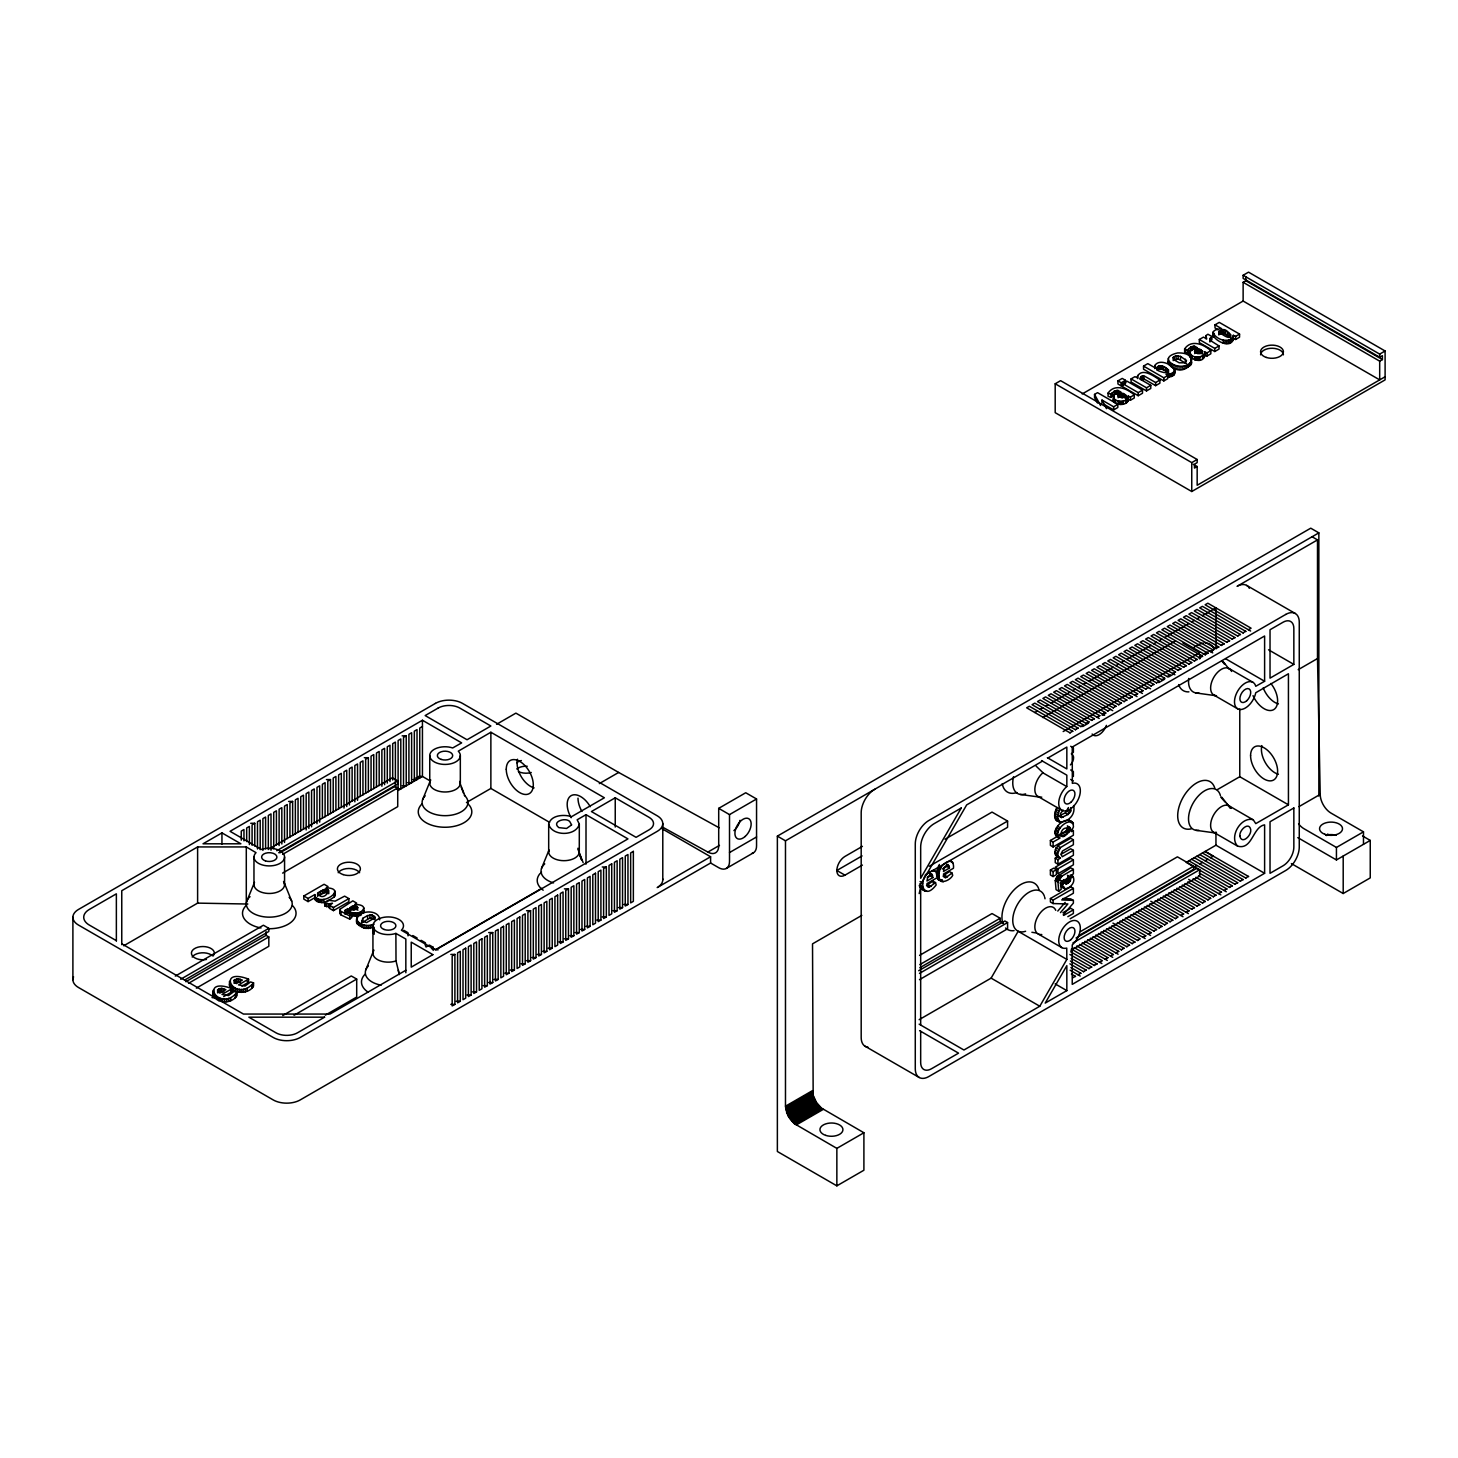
<?xml version="1.0" encoding="UTF-8"?>
<svg xmlns="http://www.w3.org/2000/svg" width="1458" height="1458" viewBox="0 0 1458 1458"><rect width="100%" height="100%" fill="white"/><g stroke="black" fill="none" stroke-linecap="round" stroke-linejoin="round"><path stroke-width="1.5" d="M1218.815 331.841C1241.323 349.501 1223.754 317.571 1218.815 334.957M374.925 916.59L374.925 919.725L369.949 918.048L361.62 922.841L362.732 918.358L367.58 915.569L372.027 914.931L374.906 917.793L366.596 922.604L361.62 920.927M232.041 988.652C198.27 976.003 218.317 1014.039 237.016 992.424L234.045 991.476L228.542 995.577L221.999 994.447L232.041 988.652L232.041 991.768L223.675 996.598M216.95 996.488L216.95 999.605L213.305 996.324L213.524 989.672M241.864 986.1L248.553 982.236L248.553 979.12L238.511 984.915L245.072 986.045L250.557 981.927L253.546 982.892L253.546 986.027C248.917 994.739 231.585 994.556 229.489 984.423M248.553 979.12C214.782 966.472 234.829 1004.507 253.546 982.892M930.022 871.465C917.355 877.552 922.385 903.122 936.182 884.915L935.526 882.6L932.828 881.051L926.523 885.626L929.22 887.193L935.526 882.6M939.353 864.466L936.455 874.089L939.152 875.638C938.259 885.571 949.905 880.887 952.712 875.365L952.038 873.069L949.34 871.501L943.034 876.094L945.732 877.643L952.038 873.069M939.152 875.638C936.218 866.435 954.844 852.875 953.477 868.257L943.454 874.053L944.474 877.406L945.732 877.643M1073.598 805.563C1077.772 823.825 1045.951 829.73 1056.995 807.459M1059.711 822.385L1057.542 816.954L1059.693 809.026M303.811 895.996L324.095 884.277L328.014 886.555L326.209 887.886C348.717 888.268 320.213 907.915 314.582 895.577L314.8 894.592L308.094 898.456L303.811 895.996L303.811 899.112L308.094 901.591L314.8 897.709L316.787 901.39L321.853 902.611L323.858 902.447L323.858 899.313M327.139 901.591L334.447 896.798L334.72 890.765M1054.918 832.718C1055.428 825.028 1066.636 815.787 1073.088 822.822L1073.434 826.905L1071.32 831.607L1073.38 830.732L1073.38 835.252L1053.095 846.97L1050.398 845.403L1050.398 840.482L1057.36 836.455L1054.918 832.718L1060.075 838.022L1053.095 842.05L1050.398 840.482M1057.615 834.286C1057.907 827.743 1067.056 819.104 1073.088 822.822M1061.606 836.363L1058.891 834.796L1066.035 831.096L1067.73 827.433L1070.427 829.001C1058.344 848.975 1057.56 822.731 1070.427 829.001M1055.264 880.541L1056.048 889.653L1058.745 891.221L1061.187 889.362L1060.695 882.345L1064.158 879.557C1056.904 897.144 1079.74 885.352 1072.304 875.638L1071.338 875.31L1073.38 873.834L1073.38 869.387L1070.682 867.838L1057.123 876.604L1055.264 880.541L1057.961 882.108L1058.745 891.221M345.054 910.375L346.585 912.471L351.797 914.366L351.797 917.501L349.756 919.123L340.698 914.786L340.079 909.172L352.8 900.862L356.645 903.085L354.877 904.416C374.469 904.78 356.317 919.561 348.334 910.084L347.769 908.607L345.054 910.375L344.981 914.13M1066.673 883.894L1063.976 882.327L1067.42 879.757L1067.949 875.875L1070.646 877.443L1070.136 881.325L1066.673 883.894L1063.01 882.309M217.607 989.8L219.812 993.135L225.844 989.672L221.78 988.305L217.607 989.8L217.607 992.916L220.067 991.495L223.694 991.859L223.694 988.743M234.118 980.25L236.342 983.603L242.356 980.122L238.292 978.774L234.118 980.25L234.118 983.385L236.597 981.945L240.206 982.327L240.206 979.211M579.282 851.837L579.318 824.062L577.168 819.779L586.007 814.676L627.961 838.897L435.577 949.96L401.387 930.24A15.291 8.839 0 0 0 390.908 917.064A15.291 8.839 0 0 0 373.175 927.288A15.291 8.839 0 0 0 395.883 933.412L405.834 939.043L405.834 972.759M1191.642 359.67C1187.177 375.799 1152.148 358.704 1177.645 352.945C1203.816 351.998 1187.049 379.955 1170.409 366.104L1170.409 362.987M1054.918 852.092L1056.139 847.809L1059.838 844.492L1070.682 838.241L1073.38 839.808L1073.38 844.729L1062.536 850.98L1060.895 854.279L1062.262 856.739L1073.38 850.324L1073.38 855.263L1057.943 864.175L1055.246 862.607L1055.246 858.179L1057.688 856.429L1055.592 855.172L1054.918 852.092L1057.615 853.641L1058.289 856.739L1060.403 857.997L1057.943 859.728L1057.943 864.175M1057.615 853.641L1060.385 847.608L1073.38 839.808M1169.207 361.857L1169.207 364.974L1168.314 361.456M548.682 851.837L548.682 824.262C550.832 814.913 563.936 814.238 571.627 816.626L604.377 797.781L490.872 732.244L458.286 751.18A15.291 8.839 0 0 1 447.697 764.302A15.291 8.839 0 0 1 429.964 754.059A15.291 8.839 0 0 1 452.691 747.954L461.657 742.887L422.437 720.252L230.054 831.315L261.492 849.467A15.291 8.839 0 0 1 284.328 855.536A15.291 8.839 0 0 1 266.614 865.779A15.291 8.839 0 0 1 256.025 852.657L246.293 846.934L197.614 846.934L121.761 890.71L121.761 944.675M340.079 909.172L340.133 913.947M339.914 913.127L340.589 911.469M1070.81 807.623L1070.81 810.958L1068.04 814.475L1061.46 817.555L1058.745 815.988L1065.342 812.908L1068.459 807.532M1233.45 339.422L1233.304 338.438L1235.637 339.477L1239.555 337.217L1239.555 334.082L1235.637 336.361L1233.304 335.322C1235.126 357.01 1195.615 330.456 1221.713 328.724L1215.006 324.842L1215.006 327.977L1218.359 329.909M1213.22 335.923L1214.113 333.882M363.352 910.193L363.352 913.328L363.899 911.05M379.7 919.852C379.372 907.805 353.328 910.065 356.736 923.151L364.081 928.163L374.123 927.324M356.864 917.665L356.736 923.151M1154.882 365.484L1154.791 367.653L1147.81 363.643L1143.546 366.104L1143.546 369.22L1163.83 380.921L1167.749 378.661L1167.676 374.287C1185.554 372.3 1161.188 355.387 1154.882 365.484L1154.882 368.601L1155.611 367.653M1113.967 394.826C1110.741 402.189 1126.615 403.811 1128.328 397.068L1128.128 396.066L1130.424 397.086L1134.269 394.881L1134.269 397.998L1130.424 400.221L1128.128 399.2L1128.328 400.185C1126.615 406.928 1110.741 405.306 1113.967 397.943L1113.967 394.826L1120.856 391.965L1117.812 390.398L1114.167 391.291L1110.868 394.298L1110.868 397.414L1108.062 396.23L1108.062 393.113C1114.732 383.254 1127.271 388.593 1134.269 394.881M1118.14 394.662L1118.359 396.321L1122.314 398.016L1126.214 395.774L1123.225 393.496L1120.418 393.35L1118.14 394.662L1118.14 397.797M1204.691 351.87C1206.568 371.261 1174.474 352.289 1197.419 347.751L1194.375 346.202L1190.73 347.077L1187.45 350.084L1187.45 353.219L1184.625 352.034L1184.625 348.899C1191.295 339.058 1203.834 344.38 1210.833 350.667L1210.833 353.784L1207.005 356.007L1204.691 354.987L1204.691 351.87L1207.005 352.891L1210.833 350.667M1205.985 335.595L1206.695 338.949L1203.488 337.09L1199.333 339.495L1199.333 342.612L1214.769 351.524L1219.034 349.063L1219.034 345.947L1210.34 340.479L1209.921 338.876L1211.908 336.525L1207.935 334.228L1205.985 335.595L1205.985 338.712M1057.961 882.108L1061.934 876.112L1073.38 869.387M1233.45 336.306C1229.422 344.143 1215.899 339.605 1213.22 332.807M373.448 933.339L373.649 928.072L374.123 934.305M1159.894 380.082C1154.536 376.547 1141.778 366.887 1137.258 376.765L1137.659 377.932L1134.925 376.674L1131.08 378.898L1131.08 382.014L1146.517 390.926L1150.781 388.466L1150.781 385.331L1139.664 378.916L1141.104 376.51L1144.785 376.273L1155.629 382.543L1159.894 380.082L1159.894 383.199L1155.629 385.659L1144.785 379.408L1141.104 379.627L1141.104 376.51M1167.676 377.403L1173.69 375.344L1174.802 370.405M1189.728 352.289C1191.15 358.595 1202.595 358.741 1204.891 352.854M246.821 901.153L254.312 882.801M422.601 799.677L430.074 781.324M365.794 969.843L373.284 951.491M541.538 868.348L549.01 849.996M919.16 893.59L920.399 888.669L919.251 885.407M1210.505 337.636L1209.921 341.992L1209.921 338.876M349.938 908.079L354.349 905.527L358.267 907.769L353.838 910.321L349.938 908.079L350.011 914.567L352.708 915.715L360.035 915.478L361.347 914.859L361.347 911.724M919.16 1019.671L991.112 978.136L1018.158 931.298L1066.837 959.4L1039.791 1006.239L963.938 1050.015L919.16 1024.172M1156.959 367.562C1161.097 361.165 1175.604 373.777 1163.757 372.483C1149.706 369.093 1159.602 365.867 1168.532 372.883L1168.532 369.749M317.625 893.28C324.678 905.218 337.454 879.63 317.625 893.28L317.625 896.415M218.846 997.436L218.846 1000.553C225.042 1003.396 233.389 1001.482 237.016 995.559L237.016 992.424M356.864 920.782L357.629 916.517M1190.53 353.729L1189.783 356.317M1110.868 397.414L1114.167 394.407L1117.812 393.532L1117.812 390.398M1187.45 353.219L1193.264 349.282L1193.264 346.147M1070.427 764.903C1073.052 762.315 1075.621 755.918 1071.32 753.841L1073.38 752.346L1073.38 747.826L1070.682 746.259M1057.779 911.068L1065.16 902.393M1060.476 912.617L1067.857 903.96L1053.095 903.559L1050.398 901.992L1050.398 898.529L1070.682 886.81L1073.38 888.378L1073.38 893.225L1061.752 899.932L1073.38 900.406L1073.38 903.122L1063.192 914.859M1184.625 352.034L1186.557 349.938M1063.192 810.101L1060.422 813.619L1061.46 817.555M1173.198 357.429L1176.096 355.752L1180.524 356.408L1186.484 360.563L1185.39 362.805L1179.176 362.787L1174.31 359.98L1173.198 357.429L1173.198 360.563L1178.173 358.887L1186.484 363.68M345.054 913.492L347.769 911.742L347.769 908.607M1041.777 797.143A15.291 8.839 -60 0 1 1034.852 788.833A15.291 8.839 -60 0 1 1042.853 772.795L1066.727 786.573A15.291 8.839 -60 0 0 1060.677 809.299A15.291 8.839 -60 0 0 1078.391 799.075A15.291 8.839 -60 0 0 1072.341 783.347L1072.231 747.061L1264.615 635.998L1264.615 681.269L1255.757 686.281A15.291 8.839 -60 0 0 1239.1 688.905A15.291 8.839 -60 0 0 1239.1 709.372A15.291 8.839 -60 0 0 1255.757 692.75L1288.435 673.76L1288.435 804.816L1255.757 823.624L1253.333 819.906L1229.076 805.873M1195.669 349.683L1194.466 351.269L1197.51 353.601L1200.226 353.656L1202.777 351.56L1199.806 349.282L1196.982 349.136L1195.669 349.683L1194.703 353.583M349.756 919.123L349.756 916.007L351.797 914.366M1210.505 340.753L1211.908 339.641L1211.908 336.525M426.009 947.026L429.381 945.076L433.208 947.299L431.44 948.611L438.074 949.887M1230.716 334.684L1230.716 337.8L1223.955 333.481L1219.18 334.374L1219.18 331.258M357.957 910.12L354.349 908.644L350.412 910.357L350.412 907.24M328.779 890.51L328.779 893.645L325.116 892.515L318.664 895.504L318.664 892.387M657.175 887.594L710.593 856.757L710.593 863.008L300.239 1099.915A19.118 11.044 0 0 1 273.193 1099.915L78.495 987.503A19.118 11.044 0 0 1 73.556 976.842M221.944 832.883L203.026 843.799L240.88 843.799L221.944 832.883L221.944 844.109M254.786 845.986L254.786 823.278L252.088 824.845L252.088 845.276M292.639 835.489L292.639 801.426L289.942 802.994L289.942 837.056M330.492 813.637L330.492 779.574L327.795 781.124L327.795 815.186M368.364 791.767L368.364 757.704L365.648 759.272L365.648 793.334M402.153 785.807L406.217 785.807L406.217 735.853L403.52 737.42L403.52 787.375M422.437 726.485L419.74 728.052L419.74 778.007L415.676 778.007M1082.2 393.952L1243.127 301.041L1243.127 282.305L1379.687 361.147L1382.403 359.579L1382.403 355.679L1379.687 357.246L1243.127 278.405L1243.127 275.27L1248.54 272.154L1385.1 350.995L1385.1 379.882L1191.751 491.51L1055.191 412.669L1055.191 383.782L1060.604 380.666L1197.164 459.507L1197.164 462.623L1194.466 464.191L1194.466 468.091L1197.164 466.524L1197.164 485.259L1385.1 376.765M1243.127 282.305L1245.843 280.738L1382.403 359.579M269.42 848.738L392.311 777.77L397.724 780.905L397.724 784.021L278.715 852.73M276.765 850.725L397.724 780.905M496.577 724.298L515.895 713.126L618.648 772.448L719.159 827.779M279.918 852.821L395.009 786.354L397.724 787.921L397.724 806.657L282.615 873.105M123.711 945.786L197.614 903.122L247.842 904.033M282.615 854.37L397.724 787.921M1097.564 403.082L1094.539 397.524L1094.539 394.389L1097.546 392.658L1117.83 404.358L1117.83 407.493L1113.639 409.917L1103.943 404.322M1117.94 380.884L1122.223 378.406L1125.521 380.319L1125.521 383.436L1121.238 385.914L1117.94 384.001L1117.94 380.884L1121.238 382.798L1125.521 380.319M1215.006 324.842L1219.271 322.382L1239.555 334.082M1122.788 383.691L1127.07 381.212L1142.507 390.124L1142.507 393.241L1138.224 395.719L1122.788 386.807L1122.788 383.691L1138.224 392.603L1142.507 390.124M1101.993 403.192L1101.993 400.075L1113.639 406.782L1117.83 404.358M1131.08 378.898L1146.517 387.81L1150.781 385.331M1143.546 366.104L1163.83 377.804L1167.749 375.544L1165.963 374.196L1167.676 374.287M1199.333 339.495L1214.769 348.407L1219.034 345.947M466.469 802.538L490.872 788.45L549.575 822.348M175.288 976.095L263.406 925.229L268.819 928.345L268.819 931.48L184.619 980.086M180.701 979.229L268.819 928.345M185.822 981.726L266.103 935.38L268.819 936.929L268.819 946.297L196.356 988.141M324.332 902.538L328.305 900.242L335.158 901.153L344.617 896.141L348.881 898.602L348.881 901.718L333.445 910.63L329.289 908.243L329.289 905.108L332.497 903.267L328.706 903.869L324.332 902.538L325.098 906.183L330.693 906.858M188.538 983.293L268.819 936.929M329.289 905.108L333.445 907.514L348.881 898.602M599.329 783.602L618.648 772.448M1055.191 383.782L1191.751 462.623L1197.164 459.507M1243.127 275.27L1379.687 354.112L1385.1 350.995M615.24 797.799L591.419 811.559L636.071 837.329L649.065 829.821A15.291 8.839 0 0 0 649.065 817.337L615.24 797.799L615.24 827.032M395.883 933.412L396.011 960.931L399.364 974.582M282.761 1015.533L351.287 975.967L356.7 979.083L356.7 997.035L325.371 1015.133M294.042 1015.26L356.7 979.083M435.978 949.431L541.683 888.396M405.834 970.263L329.982 1014.057L243.45 1014.057L121.761 943.8M454.896 954.425L452.18 955.992L452.18 1005.947L454.896 1004.38L454.896 954.425L450.832 954.425M492.749 932.573L490.034 934.122L490.034 984.095L492.749 982.528L492.749 932.573L488.685 932.573M530.603 910.703L527.905 912.271L527.905 962.225L530.603 960.676L530.603 910.703L526.557 910.703M568.456 888.851L565.759 890.419L565.759 940.374L568.456 938.806L568.456 888.851L564.41 888.851M606.328 867L603.612 868.567L603.612 918.522L606.328 916.954L606.328 867L602.263 867M662.552 827.123L707.877 852.073A15.291 8.839 60 0 0 718.703 845.822L718.703 808.352L745.731 792.751L756.556 798.984L756.556 845.822A15.291 8.839 60 0 1 751.945 853.404M718.703 808.352L729.51 814.603L756.556 798.984M707.877 852.073L719.468 845.385M460.291 1001.263L457.593 1002.831L457.593 952.858L460.291 951.309L460.291 1001.263L456.245 1001.263M471.116 995.012L468.401 996.579L468.401 946.625L471.116 945.057L471.116 995.012L467.052 995.012M476.529 991.896L473.814 993.463L473.814 943.49L476.529 941.941L476.529 991.896L472.465 991.896M487.336 985.644L484.639 987.212L484.639 937.257L487.336 935.69L487.336 985.644L483.291 985.644M498.162 979.411L495.447 980.961L495.447 931.006L498.162 929.439L498.162 979.411L494.098 979.411M508.97 973.16L506.272 974.728L506.272 924.755L508.97 923.206L508.97 973.16L504.924 973.16M514.382 970.044L511.667 971.593L511.667 921.638L514.382 920.071L514.382 970.044L510.318 970.044M525.19 963.793L522.493 965.36L522.493 915.387L525.19 913.838L525.19 963.793L521.144 963.793M536.015 957.541L533.3 959.109L533.3 909.154L536.015 907.587L536.015 957.541L531.951 957.541M541.428 954.425L538.713 955.992L538.713 906.019L541.428 904.47L541.428 954.425L537.364 954.425M546.823 951.309L544.126 952.858L544.126 902.903L546.823 901.336L546.823 951.309L542.777 951.309M552.236 948.174L549.538 949.741L549.538 899.786L552.236 898.219L552.236 948.174L548.19 948.174M563.061 941.941L560.346 943.49L560.346 893.535L563.061 891.968L563.061 941.941L558.997 941.941M573.869 935.69L571.171 937.257L571.171 887.284L573.869 885.735L573.869 935.69L569.823 935.69M579.282 932.573L576.566 934.122L576.566 884.168L579.282 882.6L579.282 932.573L575.217 932.573M584.694 929.439L581.979 931.006L581.979 881.051L584.694 879.484L584.694 929.439L580.63 929.439M590.089 926.322L587.392 927.889L587.392 877.916L590.089 876.367L590.089 926.322L586.043 926.322M600.915 920.071L598.199 921.638L598.199 871.684L600.915 870.116L600.915 920.071L596.851 920.071M617.135 910.703L614.438 912.271L614.438 862.316L617.135 860.749L617.135 910.703L613.071 910.703M622.548 907.587L619.832 909.154L619.832 859.199L622.548 857.632L622.548 907.587L618.484 907.587M627.961 904.47L625.245 906.019L625.245 856.065L627.961 854.516L627.961 904.47L623.896 904.47M729.51 852.566L756.556 836.965M861.824 915.387L812.525 943.855L813.163 1095.268L816.389 1102.412L821.455 1108.08L863.901 1132.757L863.901 1170.227L836.856 1185.846L777.369 1151.492L777.369 836.127L1310.742 528.179L1318.852 532.863L1318.852 796.013M726.339 868.439L753.385 852.839M777.369 836.127L785.479 840.81L1318.852 532.863M1237.058 586.335L1317.503 539.897L1312.109 536.763M1034.779 712.488L1037.476 710.939M1040.174 709.372L1042.889 707.804M1045.586 706.255L1048.284 704.688M1050.999 703.12L1069.917 692.204M1072.632 690.636L1075.33 689.087M1078.045 687.52L1080.743 685.953M1083.44 684.403L1086.155 682.836M1088.853 681.269L1113.183 667.217M1115.899 665.668L1118.596 664.101M1121.311 662.533L1124.009 660.984M1126.706 659.417L1151.055 645.365M1153.752 643.798L1156.449 642.249M1159.165 640.682L1161.862 639.114M1164.559 637.565L1188.908 623.514M1191.605 621.946L1194.321 620.379M1197.018 618.83L1199.715 617.263M1202.431 615.695L1215.954 607.895L1215.954 648.646L1218.651 646.933M1042.816 717.555L1175.476 640.955M862.407 846.351L844.966 856.429A11.464 6.616 -60 0 0 836.856 870.481A11.464 6.616 -60 0 0 844.966 875.164L862.407 865.086M1063.174 731.551L1199.734 652.71L1183.003 643.051M1069.917 732.791L1072.632 731.223M1075.33 729.674L1078.045 728.107M1080.743 726.54L1083.44 724.99M1086.155 723.423L1088.853 721.856M1091.55 720.307L1094.265 718.739M1096.963 717.172L1099.678 715.623M1102.376 714.056L1105.073 712.488M1107.788 710.939L1110.486 709.372M1113.183 707.804L1115.899 706.255M1118.596 704.688L1121.311 703.12M1124.009 701.571L1126.706 700.004M1129.421 698.455L1132.119 696.888M1134.816 695.32L1137.532 693.771M1140.229 692.204L1142.926 690.636M1145.642 689.087L1148.339 687.52M1151.055 685.953L1153.752 684.403M1156.449 682.836L1159.165 681.269M1161.862 679.72L1164.559 678.152M1167.275 676.585L1169.972 675.036M1172.688 673.468L1175.385 671.901M1178.082 670.352L1180.798 668.785M1183.495 667.217L1186.192 665.668M1188.908 664.101L1191.605 662.533M1194.321 660.984L1197.018 659.417M1199.715 657.85L1202.431 656.3M1205.128 654.733L1207.825 653.166M1210.541 651.617L1213.238 650.049M1221.348 645.365L1224.064 643.798M1226.761 642.249L1229.458 640.682M1232.174 639.114L1234.871 637.565M1237.587 635.998L1240.284 634.43M1242.981 632.881L1245.697 631.314M1248.394 629.747L1251.092 628.198L1207.825 603.211L1205.128 604.778L1250.6 631.022M1082.693 726.54L1088.543 723.15M1102.193 715.277L1106.093 713.017M1158.764 682.617L1164.614 679.228M1168.514 676.986L1174.364 673.596M862.061 855.919L836.856 870.481L844.966 875.164M1042.488 761.112L966.654 804.907L920.672 884.532L920.672 1025.047M1047.901 757.996L1066.837 747.061L1066.837 768.931L1047.354 757.686M945.039 839.225L992.023 812.088L1007.587 821.073L1007.587 827.306L925.338 874.8M929.256 866.289L1007.587 821.073M1293.847 664.392L1270.027 678.152L1270.027 629.747L1283.04 622.238A15.291 8.839 -60 0 1 1293.847 628.489L1293.847 664.392L1268.533 649.794M927.288 877.698L930.295 875.966L932.992 877.534L926.978 880.996L927.835 876.805L931.225 873.907L932.992 877.534M942.287 869.041L946.807 866.435L949.504 867.984L943.49 871.465L944.347 867.273L947.755 864.375L949.504 867.984M1298.185 669.696L1317.503 658.542L1317.503 539.897M1061.406 854.115L1070.682 848.756L1073.38 850.324M1050.398 870.025L1053.697 868.13L1056.394 869.679L1056.394 874.636L1053.095 876.55L1050.398 874.982L1050.398 870.025L1053.095 871.592L1056.394 869.679M1057.943 868.786L1073.38 859.874L1073.38 864.831L1057.943 873.743L1057.943 868.786L1055.246 867.237L1070.682 858.325L1073.38 859.874M919.579 955.391L992.023 913.565L1000.152 918.248L1000.152 921.383L919.852 967.729M919.852 964.613L1000.152 918.248M918.722 970.736L1004.872 920.982L1007.587 922.549L1007.587 928.801L919.469 979.667M919.469 973.415L1007.587 922.549M1050.398 898.529L1053.095 900.078L1073.38 888.378M1062.918 912.744L1070.682 908.261L1073.38 909.828L1073.38 913.492L1067.839 916.681M1063.684 915.424L1073.38 909.828M1070.136 918.795L1177.426 856.848L1193.646 866.216L1193.646 869.332L1078.555 935.781M1213.785 832.372L1237.66 846.15C1252.458 850.324 1252.641 826.814 1264.615 824.864L1264.615 873.306L1215.954 845.203L1186.192 862.371L1229.714 887.503M1080.506 931.534L1193.646 866.216M1194.321 867.054L1197.018 865.505M1199.715 863.938L1202.431 862.371M1205.128 860.821L1207.825 859.254M1210.541 857.687L1213.238 856.138L1205.128 851.454L1248.649 876.568M1298.969 806.639L1320.219 794.373L1317.503 658.542M1076.077 937.986L1197.036 868.166L1199.734 869.715L1199.734 875.966L1070.974 950.306M863.901 1132.757L836.856 1148.375L794.41 1123.681L788.013 1115.716L785.479 1106.221L812.525 1090.602M785.516 1107.333L812.562 1091.714M785.643 1108.481L812.689 1092.88M1072.924 942.925L1199.734 869.715M785.844 1109.666L812.89 1094.065M786.135 1110.868L813.163 1095.268M786.482 1112.09L813.528 1096.471M786.919 1113.311L813.965 1097.692M787.429 1114.513L814.475 1098.913M788.013 1115.716L815.04 1100.097M788.65 1116.883L815.678 1101.264M789.343 1118.013L816.389 1102.412M790.09 1119.124L817.136 1103.506M790.892 1120.163L817.92 1104.544M791.712 1121.147L818.758 1105.529M792.587 1122.077L819.633 1106.458M793.498 1122.915L820.526 1107.296M794.41 1123.681L821.455 1108.08M795.357 1124.373L822.385 1108.754M796.287 1124.956L823.333 1109.338M1072.632 977.899L1075.33 976.35M1078.045 974.782L1080.743 973.215M1083.44 971.666L1086.155 970.099M1088.853 968.531L1091.55 966.982M1094.265 965.415L1096.963 963.847M1099.678 962.298L1102.376 960.731L1076.806 945.969M1105.073 959.164L1107.788 957.614M1110.486 956.047L1113.183 954.48M1115.899 952.931L1118.596 951.363M1121.311 949.796L1124.009 948.247M1126.706 946.679L1129.421 945.112M1132.119 943.563L1134.816 941.996M1137.532 940.428L1140.229 938.879L1112.946 923.114M1142.926 937.312L1145.642 935.744M1148.339 934.195L1151.055 932.628M1153.752 931.061L1156.449 929.511M1159.165 927.944L1161.862 926.377M1164.559 924.828L1167.275 923.26M1169.972 921.693L1172.688 920.144M1175.385 918.576L1178.082 917.009L1150.799 901.263M1180.798 915.46L1183.495 913.893M1186.192 912.325L1188.908 910.776M1191.605 909.209L1194.321 907.66M1197.018 906.092L1199.715 904.525M1202.431 902.976L1205.128 901.409M1207.825 899.841L1210.541 898.292M1213.238 896.725L1215.954 895.157M1218.651 893.608L1221.348 892.041M1224.064 890.474L1226.761 888.924M1229.458 887.357L1232.174 885.79M1234.871 884.241L1237.587 882.673M1240.284 881.106L1242.981 879.557M1245.697 877.989L1248.394 876.422M1264.615 873.306L1072.231 984.369L1072.231 944.912A15.291 8.839 -60 0 0 1078.391 922.13A15.291 8.839 -60 0 0 1060.677 932.355A15.291 8.839 -60 0 0 1066.746 948.083L1066.837 959.4M1066.837 990.62L1045.204 1003.104L1066.837 965.633L1066.837 990.62L1055.155 983.877M1298.586 823.916A15.291 8.839 60 0 0 1303.981 828.727L1336.439 847.444L1363.485 831.844L1363.485 844.328M1297.802 837.639L1336.439 859.947L1370.247 840.428L1370.247 877.898L1343.201 893.517L1291.387 863.592M1217.23 789.689L1239.774 776.713L1288.435 804.816M1195.669 352.8L1198.367 352.125L1202.376 353.893L1202.376 350.777M1126.214 395.774L1126.214 398.891L1123.225 396.612L1119.106 397.013L1119.106 393.897M356.572 918.832C358.577 925.63 368.364 926.796 374.123 924.208M395.883 960.986L396.011 960.931A15.291 8.839 0 0 1 378.315 960.038A15.291 8.839 0 0 1 373.959 950.16M931.662 870.663L936.018 871.592L938.369 879.739L942.324 879.794M1064.34 887.157L1061.533 886.938L1060.13 882.892L1062.827 884.441M1059.547 821.073L1057.014 820.818M402.153 735.853L406.217 735.853M364.3 757.704L368.364 757.704M418.391 776.44L422.437 776.44L430.274 780.978M326.446 779.574L330.492 779.574M412.978 779.574L417.024 779.574L417.024 729.62L414.327 731.169L414.327 781.124M407.566 782.691L411.63 782.691L411.63 732.736L408.914 734.303L408.914 784.258M396.758 788.942L400.804 788.942L400.804 738.969L398.107 740.536L398.107 790.491L422.437 776.44L422.437 720.252M288.593 801.426L292.639 801.426M250.721 823.278L254.786 823.278M602.263 916.954L606.328 916.954M564.41 938.806L568.456 938.806M526.557 960.676L530.603 960.676M488.685 982.528L492.749 982.528M450.832 1004.38L454.896 1004.38M1062.918 898.529L1070.682 898.839L1073.38 900.406M1070.646 877.443L1069.243 876.768L1065.707 879.374L1065.707 883.876M1195.906 692.951L1215.535 695.648M1020.144 794.428L1039.773 797.125M1195.906 830.295L1215.535 832.992M212.03 997.564L214.381 997.928M1031.899 932.282L1036.109 932.956M929.22 887.193L927.944 886.938L926.942 883.584L936.965 877.789L939.645 879.229M349.756 916.007L340.133 910.831M1252.951 819.651C1240.794 816.516 1228.802 837.111 1237.66 846.15M919.943 883.621L921.019 888.432L926.978 891.312M1184.625 348.899L1187.45 350.084M1108.062 393.113L1110.868 394.298M1243.127 301.041L1379.687 379.882L1379.687 361.147M1193.264 464.264L1197.164 466.524M1246.626 585.387L1295.287 613.49M1245.934 631.46L1202.431 606.328L1199.715 607.895L1243.237 633.009M1240.521 634.576L1197.018 609.462L1194.321 611.011L1237.824 636.144M1235.126 637.693L1191.605 612.579L1188.908 614.146L1232.411 639.26M1229.714 640.827L1186.192 615.695L1183.495 617.263L1227.016 642.377M1224.301 643.944L1180.798 618.83L1178.082 620.379L1221.604 645.511M1218.888 647.06L1175.385 621.946L1172.688 623.514L1216.191 648.628M1213.493 650.195L1169.972 625.063L1167.275 626.63L1212.746 652.892M1225.686 658.797L1264.615 681.269M1208.081 653.312L1164.559 628.198L1161.862 629.747L1205.383 654.879M1229.076 668.511L1252.951 682.308M1202.668 656.428L1159.165 631.314L1156.449 632.881L1199.97 657.995M1197.255 659.563L1153.752 634.43L1151.055 635.998L1194.558 661.112M1191.86 662.679L1148.339 637.565L1145.642 639.114L1189.145 664.247M1186.447 665.796L1142.926 640.682L1140.229 642.249L1183.75 667.363M1181.035 668.93L1137.532 643.798L1134.816 645.365L1178.337 670.48M1175.622 672.047L1132.119 646.933L1129.421 648.482L1174.893 674.744M1213.785 695.01L1237.66 708.807M1170.227 675.163L1126.706 650.049L1124.009 651.617L1167.512 676.731M1164.814 678.298L1121.311 653.166L1118.596 654.733L1162.117 679.847M1159.402 681.415L1115.899 656.3L1113.183 657.85L1156.704 682.982M1153.989 684.531L1110.486 659.417L1107.788 660.984L1151.291 686.098M1150.562 688.796L1105.073 662.533L1102.376 664.101L1145.879 689.215M1143.181 690.782L1099.678 665.668L1096.963 667.217L1142.452 693.479M1137.769 693.899L1094.265 668.785L1091.55 670.352L1137.04 696.596M1132.356 697.033L1088.853 671.901L1086.155 673.468L1129.658 698.582M1363.485 831.844L1331.026 813.108A15.291 8.839 60 0 1 1320.219 794.373M1362.519 835.963L1370.247 840.428M1126.961 700.15L1083.44 675.036L1080.743 676.585L1124.246 701.717M1121.548 703.266L1078.045 678.152L1075.33 679.72L1118.851 704.834M1116.135 706.401L1072.632 681.269L1069.917 682.836L1113.438 707.95M1112.691 710.647L1067.22 684.403L1064.522 685.953L1108.025 711.085M1105.328 712.634L1061.807 687.52L1059.109 689.087L1104.581 715.331M1099.915 715.769L1056.412 690.636L1053.697 692.204L1099.186 718.466M1094.502 718.885L1050.999 693.771L1048.284 695.32L1091.805 720.452M1089.108 722.002L1045.586 696.888L1042.889 698.455L1086.392 723.569M1083.695 725.136L1040.174 700.004L1037.476 701.571L1080.979 726.685M1078.282 728.253L1034.779 703.12L1032.064 704.688L1075.585 729.82M1072.869 731.369L1029.366 706.255L1026.651 707.804L1070.172 732.937M1070.682 769.97L1073.38 771.519L1073.38 776.458M1202.431 853.003L1245.934 878.135M1041.522 760.566L1066.837 775.164L1066.837 786.518M1070.682 779.429L1073.38 780.978M1199.715 854.57L1243.237 879.684M1197.018 856.138L1240.521 881.252M1194.321 857.687L1237.824 882.819M1191.605 859.254L1235.126 884.368M1188.908 860.821L1232.411 885.935M1199.223 873.014L1227.016 889.052M1198.494 875.711L1226.269 891.749M1195.797 877.279L1221.604 892.187M1193.081 878.846L1220.856 894.884M1068.113 809.409L1070.81 810.958M1188.653 879.411L1216.191 895.303M1067.074 811.195L1069.771 812.762M1187.669 881.962L1213.493 896.87M1038.005 796.487L1061.88 810.284M1065.342 812.908L1068.04 814.475M1184.971 883.53L1210.778 898.42M1056.048 809.299L1058.745 810.867M1055.373 811.231L1058.071 812.799M1182.274 885.079L1208.081 899.987M1068.86 820.089L1072.45 822.057M1060.476 815.715L1063.192 817.264M1067.712 820.034L1070.427 821.583M1054.972 813.272L1057.67 814.822M1070.755 822.367L1073.471 823.934M1179.558 886.646L1205.383 901.554M1054.827 815.405L1057.542 816.954M1054.972 817.373L1057.67 818.922M1176.861 888.214L1202.668 903.103M1055.373 818.922L1058.071 820.49M1067.311 825.921L1070.008 827.488M1056.048 820.07L1060.877 822.713M1067.62 826.522L1070.336 828.089M1070.682 829.165L1073.38 830.732M1067.62 828.417L1070.336 829.985M1174.164 889.763L1199.97 904.671M1067.311 829.347L1070.008 830.914M1066.764 830.258L1069.479 831.807M1171.448 891.33L1197.255 906.238M1066.035 831.096L1068.732 832.664M1057.542 826.23L1060.239 827.798M1064.723 832.172L1067.42 833.721M1056.394 827.816L1059.091 829.365M1168.751 892.897L1194.558 907.787M1062.827 833.356L1065.543 834.924M1055.574 829.42L1058.271 830.969M1166.035 894.447L1191.86 909.355M1055.082 831.06L1057.779 832.609M1060.95 834.341L1063.666 835.908M1059.656 834.778L1062.353 836.345M1163.338 896.014L1189.145 910.922M1055.063 834.176L1057.761 835.726M1055.519 835.27L1058.235 836.837M1056.285 836.035L1059 837.603M1160.641 897.581L1188.416 913.619M1157.925 899.13L1183.75 914.038M1155.228 900.698L1183.003 916.736M1057.688 846.041L1060.385 847.608M1056.139 847.809L1058.836 849.376M1149.815 903.814L1175.622 918.722M1055.209 849.832L1057.925 851.399M1147.118 905.382L1172.925 920.29M1055.082 853.787L1057.779 855.354M1055.592 855.172L1060.403 857.997M1056.485 856.192L1059.201 857.741M1144.402 906.949L1170.227 921.839M1055.246 858.179L1057.943 859.728M1141.705 908.498L1167.512 923.406M1139.008 910.065L1164.814 924.973M1136.292 911.633L1162.117 926.523M1070.318 874.982L1073.015 876.531M1070.719 876.149L1073.434 877.698M1133.595 913.182L1159.402 928.09M1067.42 875.256L1070.117 876.823M1068.131 877.078L1070.828 878.645M1067.949 878.518L1070.646 880.067M1130.898 914.749L1156.704 929.657M1059.237 874.545L1061.934 876.112M1067.42 879.757L1070.136 881.325M1058.089 875.529L1060.786 877.078M1066.545 880.832L1069.243 882.4M1128.182 916.317L1153.989 931.206M1057.123 876.604L1059.82 878.172M1065.306 881.744L1068.021 883.293M1056.321 877.807L1059.018 879.374M1060.458 880.377L1063.155 881.926M1125.485 917.866L1151.291 932.774M1055.701 879.119L1058.417 880.687M1122.769 919.433L1150.562 935.471M1060.476 885.389L1063.174 886.938M1060.914 886.282L1063.611 887.831M1061.533 886.938L1065.033 888.888M1120.072 921L1145.879 935.89M1117.375 922.549L1145.15 938.587M1111.962 925.684L1137.769 940.574M1109.265 927.233L1135.071 942.141M1106.549 928.801L1132.356 943.709M1103.852 930.368L1129.658 945.258M1101.136 931.917L1126.961 946.825M1098.439 933.485L1124.246 948.393M1095.742 935.034L1121.548 949.942M1093.026 936.601L1118.851 951.509M1090.329 938.168L1118.104 954.206M1087.632 939.717L1113.438 954.625M952.548 862.061L949.832 860.512L953.058 863.227M1084.916 941.285L1112.691 957.323M949.231 865.997L946.534 864.43L946.807 866.435M1082.219 942.852L1108.025 957.76M1079.503 944.401L1107.296 960.439M938.278 866.271L940.975 867.838M937.476 868.111L940.191 869.661M1074.109 947.536L1101.884 963.574M936.911 870.007L939.608 871.574M944.82 875.383L947.518 876.951M1071.393 949.085L1097.218 963.993M933.32 870.043L936.018 871.592M936.565 872.012L939.28 873.561M1070.664 951.782L1094.502 965.56M1038.005 933.867L1061.88 947.664M936.583 876.076L939.28 877.625M932.136 874.326L929.42 872.759L930.295 875.966M1069.917 954.48L1091.805 967.11M930.022 873.962L932.719 875.529M940.793 880.213L943.49 881.78M937.53 878.882L940.228 880.45M938.369 879.739L942.178 881.762M1071.156 958.325L1089.108 968.677M1070.409 961.022L1086.392 970.244M1000.152 921.383L1003.304 923.206M1069.917 963.847L1083.695 971.793M928.29 884.933L931.006 886.482M1070.901 967.547L1080.979 973.361M920.053 881.543L922.75 883.111M1070.172 970.244L1080.25 976.058M920.053 885.607L922.768 887.157M1071.393 974.072L1075.585 976.477M920.417 887.211L923.114 888.76M921.019 888.432L925.648 891.294M921.857 889.271L924.554 890.838M991.112 978.136L1039.791 1006.239M661.823 828.6L710.593 856.757M710.593 863.008L718.703 867.692A15.291 8.839 60 0 0 729.51 861.441L729.51 814.603M919.597 1030.66L958.544 1053.15L931.498 1068.75A15.291 8.839 -60 0 1 920.672 1062.517L920.672 1031.28M865.159 1046.279L919.233 1077.498M403.738 930.277L408.003 932.737L408.003 935.854M412.851 935.544L417.134 938.004M421.143 940.319L425.426 942.797L425.426 945.914M247.113 981.398L248.553 982.236M230.601 990.948L232.041 991.768M116.367 940.665L89.321 925.065A19.118 11.044 0 0 1 89.321 909.446L116.367 893.827L116.367 941.048M216.604 998.876L218.664 1000.698M347.769 911.742L350.011 914.567M464.282 795.211L464.902 795.813A22.945 13.25 0 0 1 445.036 815.678A22.945 13.25 0 0 1 425.171 795.813M1036.109 766.124L1042.962 772.704M1222.059 661.294L1224.72 664.338M1220.71 797.034L1225.03 801.973M1226.47 803.613L1230.516 808.297M1221.968 660.729L1224.684 664.064M1222.952 661.403L1229.331 669.331M1221.695 797.161L1230.607 808.261M374.123 931.188L373.284 929.183M1094.539 394.389L1100.571 405.524M1101.993 400.075L1106.513 408.659M1174.2 371.535L1174.802 373.521M284.237 882.801L291.709 901.153M577.969 849.321L583.127 862.589M459.762 782.545L464.902 795.813M581.706 859.874L579.409 853.841L581.378 859.6M461.22 787.192L463.516 793.207M932.828 881.051L933.485 883.348M1191.642 362.787L1190.548 357.374M1204.691 354.987L1204.891 355.989M398.289 970.171L399 974.035M548.682 824.262C552.108 836.455 576.001 836.4 579.282 824.262M1379.687 354.112L1379.687 357.246M1343.201 856.046L1343.201 893.517M1336.439 847.444L1336.439 859.947M1245.843 276.838L1245.843 280.738M1239.774 708.934L1239.774 776.713M1235.637 336.361L1235.637 339.477M1233.304 335.322L1233.122 340.443M1232.393 338.292L1232.393 341.409M1231.336 339.076L1231.336 342.211M1230.333 334.046L1230.333 337.163M1229.878 339.769L1229.878 342.903M1229.294 333.135L1229.294 336.251M1228.347 340.224L1228.347 343.341M1227.508 331.987L1227.508 335.121M1226.725 340.425L1226.725 343.541M1225.54 330.966L1225.54 334.082M1225.048 340.37L1225.048 343.487M1223.955 330.365L1223.955 333.481M1223.28 340.079L1223.28 343.195M1222.843 330.146L1222.843 333.262M1221.804 330.128L1221.804 333.244M1220.82 330.31L1220.82 333.445M1219.927 330.711L1219.927 333.827M1215.954 831.989L1215.954 845.203M1214.769 348.407L1214.769 351.524M1213.402 331.731L1213.512 337.071M1207.005 352.891L1207.005 356.007M1204.472 353.929L1204.472 357.046M1203.67 354.859L1203.67 357.994M1202.504 355.697L1202.504 358.814M1201.301 349.956L1201.301 353.073M1199.806 349.282L1199.806 352.399M1199.916 356.809L1199.916 359.926M1199.734 654.788L1199.734 658.961M1198.622 357.082L1198.622 360.199M1198.367 349.009L1198.367 352.125M1197.31 357.155L1197.31 360.29M1196.982 349.136L1196.982 352.271M1195.997 357.046L1195.997 360.181M1195.378 346.567L1195.378 349.701M1194.667 356.754L1194.667 359.889M1194.375 346.202L1194.375 349.319M1192.061 346.457L1192.061 349.574M1192.024 355.606L1192.024 358.723M1191.751 462.623L1191.751 491.51M1191.332 358.522L1191.478 363.971M1190.931 354.841L1190.931 357.975M1190.73 347.077L1190.73 350.193M1190.822 362.021L1190.822 365.138M1189.983 351.433L1190.184 357.155M1189.655 363.151L1189.655 366.286M1188.689 348.535L1188.689 351.651M1187.978 364.281L1187.978 367.398M1186.065 365.229L1186.065 368.345M1185.39 359.197L1185.39 362.331M1184.096 365.885L1184.096 369.002M1182.073 366.268L1182.073 369.384M1180.524 356.408L1180.524 359.525M1179.978 366.359L1179.978 369.494M1178.173 355.752L1178.173 358.887M1177.955 366.195L1177.955 369.311M1176.096 355.752L1176.096 358.887M1175.95 365.758L1175.95 368.874M1174.711 369.421L1174.711 372.555M1174.291 356.408L1174.291 359.525M1174.455 371.334L1174.455 374.451M1174 365.047L1174 368.181M1173.69 372.209L1173.69 375.344M1172.487 373.066L1172.487 376.182M1172.068 364.081L1172.068 367.216M1171.102 373.667L1171.102 376.802M1169.444 374.086L1169.444 377.221M1168.441 360.709L1168.441 363.826M1168.314 358.34L1168.15 362.659M1167.512 368.874L1167.512 372.009M1165.635 367.708L1165.635 370.824M1163.63 366.632L1163.63 369.749M1163.83 377.804L1163.83 380.921M1162.099 366.049L1162.099 369.166M1160.987 365.83L1160.987 368.947M1159.93 365.83L1159.93 368.965M1158.928 366.049L1158.928 369.166M1157.98 366.468L1157.98 369.585M1157.306 366.997L1157.306 370.113M1155.629 382.543L1155.629 385.659M1146.517 387.81L1146.517 390.926M1143.947 375.982L1143.947 379.116M1142.908 375.945L1142.908 379.08M1141.942 376.146L1141.942 379.262M1138.224 392.603L1138.224 395.719M1137.696 375.471L1137.696 378.588M1130.424 397.086L1130.424 400.221M1128.128 396.066L1128.328 400.185M1127.909 398.143L1127.909 401.26M1127.107 399.073L1127.107 402.189M1125.94 399.893L1125.94 403.028M1125.813 394.972L1125.813 398.107M1124.719 394.17L1124.719 397.287M1123.225 393.496L1123.225 396.612M1123.353 401.005L1123.353 404.139M1122.04 401.278L1122.04 404.413M1121.785 393.223L1121.785 396.339M1121.238 382.798L1121.238 385.914M1120.728 401.369L1120.728 404.486M1120.418 393.35L1120.418 396.467M1119.416 401.26L1119.416 404.376M1118.104 400.968L1118.104 404.085M1116.7 390.361L1116.7 393.478M1115.479 390.653L1115.479 393.769M1115.461 399.802L1115.461 402.937M1114.368 399.055L1114.368 402.171M1114.167 391.291L1114.167 394.407M1113.62 398.253L1113.62 401.369M1113.639 406.782L1113.639 409.917M1113.42 395.647L1113.219 400.513M1112.126 392.749L1112.126 395.865M1053.095 842.05L1053.095 846.97M1053.095 871.592L1053.095 876.55M1053.095 900.078L1053.095 903.559M836.856 1148.375L836.856 1185.846M785.479 840.81L785.479 1106.221M662.789 823.588L662.789 879.794M586.007 814.676L586.007 864.138M490.872 732.244L490.872 788.45M460.327 755.59L460.327 783.165M433.208 947.299L433.208 950.416M429.746 755.59L429.746 783.165M395.391 787.52L395.391 742.104L392.694 743.653L392.694 779.994M389.997 781.561L389.997 745.22L387.281 746.788L387.281 783.11M384.584 784.677L384.584 748.337L381.887 749.904L381.887 786.245M379.171 785.534L379.171 751.471L376.474 753.021L376.474 787.083M373.831 915.569L373.831 918.686M373.758 788.65L373.758 754.588L371.061 756.155L371.061 790.218M372.938 925.757L372.938 953.332M372.027 914.931L372.027 918.048M372.173 924.901L372.173 928.035M370.186 925.338L370.186 928.473M369.949 914.931L369.949 918.048M368.163 925.52L368.163 928.637M367.58 915.569L367.58 918.686M366.086 925.411L366.086 928.546M363.899 907.933L363.862 912.562M364.081 925.028L364.081 928.163M362.951 794.902L362.951 760.839L360.254 762.388L360.254 796.451M362.732 918.358L362.732 921.492M362.113 924.372L362.113 927.488M360.199 923.424L360.199 926.559M360.035 912.362L360.035 915.478M358.65 912.799L358.65 915.916M358.559 922.331L358.559 925.447M357.538 800.296L357.538 763.956L354.841 765.523L354.841 801.845M357.41 921.183L357.41 924.317M357.174 913.018L357.174 916.153M356.991 906.22L356.991 909.355M355.679 905.673L355.679 908.808M355.624 913.054L355.624 916.171M354.349 905.527L354.349 908.644M354.13 912.908L354.13 916.025M352.982 905.746L352.982 908.881M352.708 912.58L352.708 915.715M352.125 801.135L352.125 767.072L349.428 768.639L349.428 804.98M351.578 906.384L351.578 909.5M348.334 910.084L348.334 913.2M346.731 806.529L346.731 770.207L344.015 771.756L344.015 808.096M345.71 909.792L345.71 912.908M341.318 807.386L341.318 773.323L338.621 774.891L338.621 808.953M340.698 911.669L340.698 914.786M335.905 810.502L335.905 776.44L333.208 778.007L333.208 812.07M335.048 891.695L334.976 895.777M334.447 893.681L334.447 896.798M333.445 907.514L333.445 910.63M328.706 903.869L328.706 907.004M328.032 889.963L328.032 893.08M327.139 889.562L327.139 892.697M326.683 903.668L326.683 906.785M326.173 889.38L326.173 892.496M325.098 816.753L325.098 782.691L322.382 784.258L322.382 818.321M325.116 889.38L325.116 892.515M325.098 903.067L325.098 906.183M324.004 889.599L324.004 892.733M322.437 890.2L322.437 893.335M321.853 899.495L321.853 902.611M320.45 891.239L320.45 894.374M320.013 899.386L320.013 902.502M319.685 822.148L319.685 785.807L316.987 787.375L316.987 823.715M318.336 898.966L318.336 902.101M316.787 898.274L316.787 901.39M315.584 897.417L315.584 900.552M314.8 894.592L314.855 899.641M314.272 823.005L314.272 788.942L311.575 790.491L311.575 826.832M308.859 828.399L308.859 792.059L306.162 793.626L306.162 829.948M308.094 898.456L308.094 901.591M303.464 829.237L303.464 795.175L300.749 796.742L300.749 830.805M298.052 832.372L298.052 798.31L295.354 799.859L295.354 833.921M287.226 838.605L287.226 804.543L284.529 806.11L284.529 842.451M284.565 857.067L284.565 884.641M281.831 844L281.831 807.677L279.116 809.226L279.116 845.567M276.419 844.856L276.419 810.794L273.721 812.361L273.721 848.684M271.006 850.251L271.006 813.91L268.308 815.478L268.308 849.54M266.103 931.735L266.103 935.38M265.593 848.829L265.593 817.045L262.896 818.594L262.896 850.397M260.198 849.686L260.198 820.161L257.483 821.729L257.483 848.975M253.965 857.067L253.965 884.641M252.835 984.059L252.835 987.175M251.851 985.152L251.851 988.269M249.373 844.565L249.373 826.413L246.675 827.962L246.675 841.594M247.204 988.105L247.204 991.221M246.293 846.934L246.293 903.122M245.272 988.761L245.272 991.877M243.96 840.883L243.96 829.529L241.263 831.096L241.263 840.173M243.267 989.125L243.267 992.242M241.226 989.217L241.226 992.333M239.24 989.034L239.24 992.151M238.292 978.774L238.292 981.89M237.289 988.597L237.289 991.713M236.597 978.828L236.597 981.945M236.324 993.591L236.324 996.707M235.358 987.904L235.358 991.021M235.339 994.684L235.339 997.801M235.102 979.375L235.102 982.492M233.462 986.938L233.462 990.073M231.84 985.881L231.84 988.998M230.619 984.77L230.619 987.904M230.692 997.636L230.692 1000.771M229.817 983.658L229.817 986.774M229.489 981.307L229.435 985.644M228.742 998.293L228.742 1001.409M226.755 998.657L226.755 1001.792M224.714 998.748L224.714 1001.883M222.728 998.566L222.728 1001.701M221.78 988.305L221.78 991.44M220.759 998.129L220.759 1001.263M220.067 988.36L220.067 991.495M218.591 988.907L218.591 992.041M215.31 995.413L215.31 998.53M214.107 994.32L214.107 997.436M213.305 993.19L213.305 996.324M212.977 990.839L212.923 995.176M197.614 846.934L197.614 903.122M72.9 917.246L72.9 979.703M1260.587 354.841A11.409 6.579 0 0 1 1274.948 348.48L1277.7 349.136A11.409 6.579 0 0 1 1283.405 354.841M740.063 820.307A11.464 6.616 -60 0 1 739.935 820.854M739.789 821.401A11.464 6.616 -60 0 1 733.903 830.604M206.435 959.455A11.464 6.616 0 0 1 191.563 954.206A11.464 6.616 0 0 1 202.881 946.534A11.464 6.616 0 0 1 214.217 954.206M213.597 955.537A11.464 6.616 0 0 1 213.378 955.865M468.893 804.78A26.773 15.455 0 0 1 444.344 827.251A26.773 15.455 0 0 1 421.854 804.069M467.489 803.376A26.773 15.455 0 0 1 468.218 804.069M368.364 992.315A26.773 15.455 0 0 1 365.065 974.236M662.716 878.828A19.118 11.044 0 0 1 658.305 886.883M192.183 957.031A11.464 6.616 0 0 1 201.696 952.821A11.464 6.616 0 0 1 212.504 955.792M531.241 772.503A11.464 6.616 0 0 1 518.355 771.519M516.752 762.698A11.464 6.616 0 0 1 521.363 760.547M516.752 768.949A11.464 6.616 0 0 1 527.231 766.252M338.201 872.722A11.464 6.616 0 0 1 348.918 868.476A11.464 6.616 0 0 1 359.616 872.722M459.999 781.324A15.291 8.839 0 0 1 443.833 791.967A15.291 8.839 0 0 1 430.748 779.994M289.14 897.29A22.945 13.25 0 0 1 269.876 917.155A22.945 13.25 0 0 1 248.826 897.891M249.391 897.29A22.945 13.25 0 0 1 250.029 896.688M283.545 881.47A15.291 8.839 0 0 1 270.076 893.462A15.291 8.839 0 0 1 254.494 882.363M293.732 906.985A26.773 15.455 0 0 1 267.871 928.71M261 927.981A26.773 15.455 0 0 1 245.746 905.91M292.457 905.546A26.773 15.455 0 0 1 293.113 906.256M381.158 985.189A22.945 13.25 0 0 1 368.364 965.98M543.178 890.2A26.773 15.455 0 0 1 540.134 873.451M540.809 872.741A26.773 15.455 0 0 1 541.538 872.048M553.566 882.91A22.945 13.25 0 0 1 543.014 865.724M543.542 865.086A22.945 13.25 0 0 1 544.745 863.883M577.969 848.246A15.291 8.839 0 0 1 565.977 860.603A15.291 8.839 0 0 1 548.864 850.451M534.102 787.903A19.118 11.044 60 0 1 517.535 759.217M581.942 811.486A19.118 11.044 60 0 1 577.988 798.146M571.135 817.719A19.118 11.044 60 0 1 571.135 795.649A19.118 11.044 60 0 1 590.253 806.693M1325.814 835.306A11.464 6.616 0 0 1 1336.239 835.306M1106.385 725.373A11.464 6.616 -60 0 1 1105.948 726.467M1105.711 726.995A11.464 6.616 -60 0 1 1092.133 734.03M874.709 789.288A19.118 11.044 -60 0 0 861.186 812.707L861.186 1037.531A19.118 11.044 -60 0 0 867.947 1047.154M1002.867 923.461A26.773 15.455 -60 0 1 1014.549 889.362A26.773 15.455 -60 0 1 1038.533 888.286M1038.861 889.161A26.773 15.455 -60 0 1 1039.153 890.091M1014.075 930.641A26.773 15.455 -60 0 1 1005.546 927.999M1238.243 585.715A19.118 11.044 -60 0 1 1248.139 586.608M1248.777 587.392A19.118 11.044 -60 0 1 1249.324 588.285M1205.219 643.014A26.773 15.455 -60 0 1 1213.493 647.789M1213.913 648.573A26.773 15.455 -60 0 1 1214.295 649.411M1188.926 691.857A26.773 15.455 -60 0 1 1178.629 684.586M1192.699 648.336A26.773 15.455 -60 0 1 1203.415 643.124M1198.932 692.969A22.945 13.25 -60 0 1 1188.726 678.444M1198.932 657.995A22.945 13.25 -60 0 1 1202.212 655.098M1203.889 653.913A22.945 13.25 -60 0 1 1208.117 651.854M1209.757 651.416A22.945 13.25 -60 0 1 1212.108 651.179M1216.519 695.721A15.291 8.839 -60 0 1 1213.585 677.697A15.291 8.839 -60 0 1 1230.789 670.115M1231.317 670.972A15.291 8.839 -60 0 1 1231.536 671.464M1016.919 792.569A26.773 15.455 -60 0 1 1002.247 783.657M1025.594 793.881A22.945 13.25 -60 0 1 1013.547 776.731M1041.777 934.523A15.291 8.839 -60 0 1 1038.005 916.207A15.291 8.839 -60 0 1 1055.756 910.321M1025.612 931.261A22.945 13.25 -60 0 1 1016.919 905.418A22.945 13.25 -60 0 1 1044.402 896.287M1044.657 897.089A22.945 13.25 -60 0 1 1045.003 898.802M1191.259 828.855A26.773 15.455 -60 0 1 1183.24 797.07A26.773 15.455 -60 0 1 1214.769 788.104M1198.932 830.331A22.945 13.25 -60 0 1 1193.883 801.827A22.945 13.25 -60 0 1 1220.419 795.576M1216.519 833.083A15.291 8.839 -60 0 1 1213.985 814.348A15.291 8.839 -60 0 1 1231.317 808.333M1278.411 703.941A19.118 11.044 60 0 1 1263.211 687.884M1278.411 774.271A19.118 11.044 60 0 1 1261.863 745.603M1270.866 683.474A19.118 11.044 60 0 1 1274.073 709.39A19.118 11.044 60 0 1 1253.023 695.648M1326.707 835.598A11.464 6.616 0 0 1 1327.855 833.994M571.536 824.955L566.579 828.454L559.052 827.652A10.315 5.96 0 0 1 558.578 827.397C551.634 821.82 564.738 817.446 569.094 820.982A10.315 5.96 0 0 1 569.568 821.255L571.609 824.864M1239.901 835.89L1239.901 836.017A10.315 5.96 -60 0 0 1239.92 836.546C1242.18 844.638 1251.511 835.288 1250.709 829.985A10.315 5.96 -60 0 0 1250.709 829.456C1248.795 821.054 1238.954 830.495 1239.901 835.89M961.241 808.024L920.672 878.281L920.672 847.062A19.118 11.044 -60 0 1 934.195 823.642L961.241 808.024M435.45 703.376L78.495 909.446A19.118 11.044 0 0 0 78.495 925.065L273.193 1037.458A19.118 11.044 0 0 0 300.239 1037.458L657.175 831.388A19.118 11.044 0 0 0 657.175 815.769L462.478 703.376A19.118 11.044 0 0 0 435.45 703.376M438.147 708.059L425.153 715.568L467.052 739.753L490.872 726.011L459.78 708.059A15.291 8.839 0 0 0 438.147 708.059M324.569 1017.174L297.541 1032.774A15.291 8.839 0 0 1 275.908 1032.774L248.862 1017.174L324.569 1017.174M432.862 954.644L411.229 967.146L411.229 942.16L432.862 954.644M465.703 948.174L463.006 949.741L463.006 999.696L465.703 998.147L465.703 948.174M481.924 938.806L479.226 940.374L479.226 990.328L481.924 988.779L481.924 938.806M503.557 926.322L500.859 927.889L500.859 977.844L503.557 976.277L503.557 926.322M519.795 916.954L517.08 918.522L517.08 968.476L519.795 966.909L519.795 916.954M557.649 895.103L554.933 896.652L554.933 946.625L557.649 945.057L557.649 895.103M595.502 873.233L592.805 874.8L592.805 924.755L595.502 923.206L595.502 873.233M611.722 863.883L609.025 865.432L609.025 915.387L611.722 913.838L611.722 863.883M633.355 851.381L630.658 852.948L630.658 902.903L633.355 901.336L633.355 851.381M1285.737 614.438L928.801 820.526A19.118 11.044 -60 0 0 915.278 843.945L915.278 1068.75A19.118 11.044 -60 0 0 928.801 1076.551L1285.737 870.481A19.118 11.044 -60 0 0 1299.26 847.062L1299.26 622.238A19.118 11.044 -60 0 0 1285.737 614.438M1293.847 807.987L1270.027 821.747L1270.027 873.306L1283.04 865.797A15.291 8.839 -60 0 0 1293.847 847.062L1293.847 807.987M1266.291 357.429A11.409 6.579 0 0 0 1283.405 351.724A11.409 6.579 0 0 0 1266.291 346.02A11.409 6.579 0 0 0 1266.291 357.429M745.129 836.491A11.464 6.616 -60 0 0 748.774 818.722A11.464 6.616 -60 0 0 735.197 830.75A11.464 6.616 -60 0 0 745.129 836.491M343.177 874.6A11.464 6.616 0 0 0 360.381 868.859A11.464 6.616 0 0 0 343.177 863.118A11.464 6.616 0 0 0 343.177 874.6M441.209 759.418A7.655 4.41 0 0 0 452.691 755.59A7.655 4.41 0 0 0 441.209 751.763A7.655 4.41 0 0 0 441.209 759.418M265.447 860.894A7.655 4.41 0 0 0 276.911 857.067A7.655 4.41 0 0 0 265.447 853.258A7.655 4.41 0 0 0 265.447 860.894M384.074 929.457A7.655 4.41 0 0 0 395.883 925.994A7.655 4.41 0 0 0 384.766 921.821A7.655 4.41 0 0 0 384.074 929.457M506.254 769.241A19.118 11.044 60 0 0 526.538 794.464A19.118 11.044 60 0 0 526.538 767.418A19.118 11.044 60 0 0 506.254 769.241M1324.775 834.268A11.464 6.616 0 0 0 1342.49 829.073A11.464 6.616 0 0 0 1325.814 822.822A11.464 6.616 0 0 0 1324.775 834.268M1246.699 700.769A7.655 4.41 -60 0 0 1249.123 688.923A7.655 4.41 -60 0 0 1240.084 696.942A7.655 4.41 -60 0 0 1246.699 700.769M1070.937 802.246A7.655 4.41 -60 0 0 1073.361 790.4A7.655 4.41 -60 0 0 1064.304 798.419A7.655 4.41 -60 0 0 1070.937 802.246M1070.937 939.626A7.655 4.41 -60 0 0 1073.361 927.78A7.655 4.41 -60 0 0 1064.322 935.799A7.655 4.41 -60 0 0 1070.937 939.626M1250.581 755.609A19.118 11.044 60 0 0 1270.866 780.85A19.118 11.044 60 0 0 1270.866 753.804A19.118 11.044 60 0 0 1250.581 755.609M825.702 1135.381A11.464 6.616 0 0 0 842.924 1129.64A11.464 6.616 0 0 0 825.702 1123.899A11.464 6.616 0 0 0 825.702 1135.381"/></g></svg>
